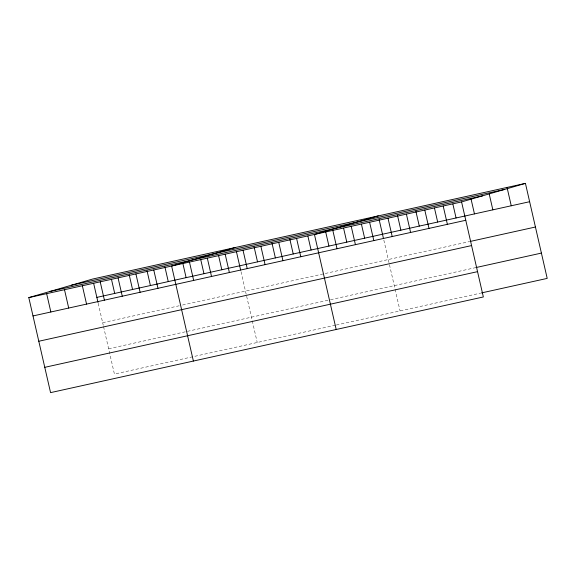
<?xml version="1.0" encoding="UTF-8"?>
<svg xmlns="http://www.w3.org/2000/svg" width="576" height="576" viewBox="0 0 576 576"><rect width="100%" height="100%" fill="white"/><g stroke="black" fill="none" stroke-linecap="round" stroke-linejoin="round"><path stroke-width="0.43" stroke-dasharray="2.88 2.16" d="M102.65 322.69L179.158 305.777M182.563 305.021L469.742 241.538M108.626 348.761L329.652 299.902M330.502 299.714L474.84 267.804M335.448 325.21L114.422 374.069L103.45 326.167M336.298 325.022L480.636 293.112M383.846 240.142L400.054 310.925M241.027 271.714L257.234 342.497M98.208 303.286L103.248 325.296"/><path stroke-width="0.86" d="M525.434 183.37L461.578 201.931L483.343 296.964L50.566 392.63L28.8 297.605L92.657 279.036L525.434 183.37L547.2 278.395L481.507 292.918M235.476 247.464L171.619 266.033L193.385 361.058M378.288 215.892L314.438 234.461L336.197 329.486M71.582 285.163L504.36 189.49M49.874 291.478L482.652 195.804M28.8 297.605L461.578 201.931M96.854 297.382L529.639 201.708M32.998 315.943L465.782 220.27M470.621 241.344L535.435 227.016M38.794 341.251L471.578 245.578M475.711 267.61L541.404 253.087M44.77 367.33L477.547 271.656M507.046 187.43L511.243 205.776M489.247 194.119L492.847 209.844M471.053 199.058L474.458 213.905M452.866 203.998L456.062 217.973M443.189 205.999L447.386 224.338M434.47 208.066L437.674 222.041M424.793 210.067L428.998 228.406M415.879 211.255L419.278 226.102M406.404 214.128L410.602 232.474M397.483 215.323L400.882 230.17M388.008 218.196L392.206 236.534M379.087 219.391L383.458 238.457M369.612 222.264L373.817 240.602M361.44 224.208L364.637 238.183M351.223 226.325L355.421 244.67M343.584 228.154L346.788 242.129M332.827 230.393L337.032 248.738M325.735 232.099L328.932 246.074M307.879 236.052L311.083 250.02M296.582 238.406L300.787 256.752M289.829 239.119L293.227 253.973M278.734 242.352L282.931 260.698M271.98 243.065L275.378 257.918M260.878 246.298L265.082 264.643M254.124 247.018L257.522 261.864M243.029 250.243L247.226 268.589M236.47 251.834L240.638 270.029M225.173 254.196L229.378 272.534M218.621 255.78L221.818 269.755M207.324 258.142L211.522 276.48M200.765 259.726L203.969 273.701M189.468 262.087L193.673 280.426M182.916 263.671L186.12 277.646M164.866 266.746L168.264 281.592M153.763 269.978L157.968 288.324M147.01 270.691L150.415 285.545M135.914 273.924L140.112 292.27M129.161 274.637L132.559 289.49M118.058 277.87L122.263 296.215M111.506 279.461L114.71 293.436M100.21 281.815L104.407 300.161M93.658 283.406L98.014 302.443M82.354 285.768L86.558 304.106M64.505 289.714L68.702 308.052M46.649 293.659L50.854 311.998"/></g></svg>
